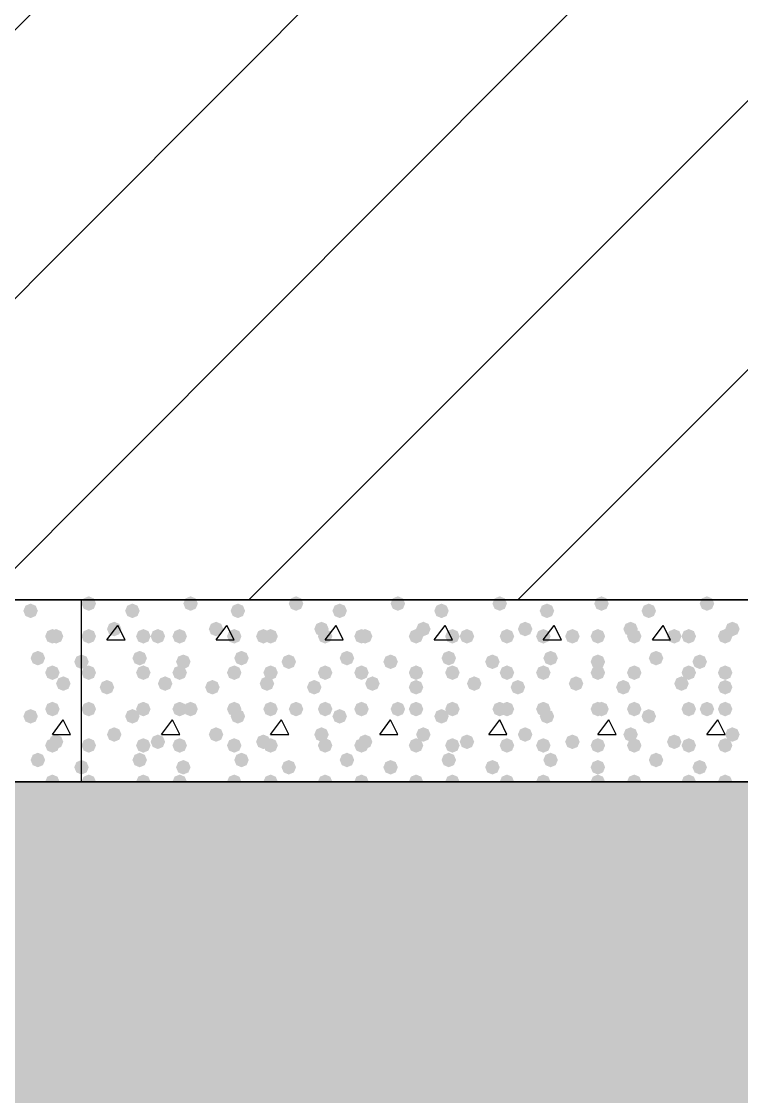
# Model space of a CAD drawing. Header units: millimetres. Extents: x 0 to 420, y 0 to 297.
# Drawn here: x 280.01 to 288.4, y 138.96 to 151.47 of the extents above; entities that cross this region are included whole.
import ezdxf

# ---------------------------------------------------------------- set-up
doc = ezdxf.new("R2010")
doc.units = ezdxf.units.MM
doc.layers.get('0').update_dxf_attribs({"linetype": 'CONTINUOUS'})

msp = doc.modelspace()

# ---------------------------------------------------------------- hatches: boundary and pattern name
at = {"true_color": 0x000008}
for points in [[(280.881667, 144.695333), (280.856796, 144.635537), (280.797, 144.610667), (280.737204, 144.635537), (280.712333, 144.695333), (280.737204, 144.755129), (280.797, 144.78), (280.856796, 144.755129)], [(282.067, 144.695333), (282.042129, 144.635537), (281.982333, 144.610667), (281.922538, 144.635537), (281.897667, 144.695333), (281.922537, 144.755129), (281.982333, 144.78), (282.042129, 144.755129)], [(283.294667, 144.695333), (283.269796, 144.635537), (283.21, 144.610667), (283.150204, 144.635537), (283.125333, 144.695333), (283.150204, 144.755129), (283.21, 144.78), (283.269796, 144.755129)], [(284.48, 144.695333), (284.455129, 144.635537), (284.395333, 144.610667), (284.335537, 144.635537), (284.310667, 144.695333), (284.335537, 144.755129), (284.395333, 144.78), (284.455129, 144.755129)], [(285.665333, 144.695333), (285.640463, 144.635537), (285.580667, 144.610667), (285.520871, 144.635537), (285.496, 144.695333), (285.520871, 144.755129), (285.580667, 144.78), (285.640462, 144.755129)], [(286.850667, 144.695333), (286.825796, 144.635537), (286.766, 144.610667), (286.706204, 144.635537), (286.681333, 144.695333), (286.706204, 144.755129), (286.766, 144.78), (286.825796, 144.755129)], [(288.078333, 144.695333), (288.053463, 144.635537), (287.993667, 144.610667), (287.933871, 144.635537), (287.909, 144.695333), (287.933871, 144.755129), (287.993667, 144.78), (288.053462, 144.755129)], [(281.389667, 144.610667), (281.364796, 144.550871), (281.305, 144.526), (281.245204, 144.550871), (281.220333, 144.610667), (281.245204, 144.670462), (281.305, 144.695333), (281.364796, 144.670463)], [(282.617333, 144.610667), (282.592463, 144.550871), (282.532667, 144.526), (282.472871, 144.550871), (282.448, 144.610667), (282.472871, 144.670462), (282.532667, 144.695333), (282.592462, 144.670463)], [(283.802667, 144.610667), (283.777796, 144.550871), (283.718, 144.526), (283.658204, 144.550871), (283.633333, 144.610667), (283.658204, 144.670462), (283.718, 144.695333), (283.777796, 144.670463)], [(284.988, 144.610667), (284.963129, 144.550871), (284.903333, 144.526), (284.843538, 144.550871), (284.818667, 144.610667), (284.843537, 144.670462), (284.903333, 144.695333), (284.963129, 144.670463)], [(286.215667, 144.610667), (286.190796, 144.550871), (286.131, 144.526), (286.071204, 144.550871), (286.046333, 144.610667), (286.071204, 144.670462), (286.131, 144.695333), (286.190796, 144.670463)], [(287.401, 144.610667), (287.376129, 144.550871), (287.316333, 144.526), (287.256537, 144.550871), (287.231667, 144.610667), (287.256537, 144.670462), (287.316333, 144.695333), (287.376129, 144.670463)], [(280.881667, 144.314333), (280.856796, 144.254537), (280.797, 144.229667), (280.737204, 144.254537), (280.712333, 144.314333), (280.737204, 144.374129), (280.797, 144.399), (280.856796, 144.374129)], [(281.178, 144.399), (281.153129, 144.339204), (281.093333, 144.314333), (281.033537, 144.339204), (281.008667, 144.399), (281.033537, 144.458796), (281.093333, 144.483667), (281.153129, 144.458796)], [(281.516667, 144.314333), (281.491796, 144.254537), (281.432, 144.229667), (281.372204, 144.254537), (281.347333, 144.314333), (281.372204, 144.374129), (281.432, 144.399), (281.491796, 144.374129)], [(281.686, 144.314333), (281.661129, 144.254537), (281.601333, 144.229667), (281.541538, 144.254537), (281.516667, 144.314333), (281.541537, 144.374129), (281.601333, 144.399), (281.661129, 144.374129)], [(281.94, 144.314333), (281.915129, 144.254537), (281.855333, 144.229667), (281.795538, 144.254537), (281.770667, 144.314333), (281.795537, 144.374129), (281.855333, 144.399), (281.915129, 144.374129)], [(282.363333, 144.399), (282.338462, 144.339204), (282.278667, 144.314333), (282.218871, 144.339204), (282.194, 144.399), (282.218871, 144.458796), (282.278667, 144.483667), (282.338462, 144.458796)], [(282.575, 144.314333), (282.550129, 144.254537), (282.490333, 144.229667), (282.430538, 144.254537), (282.405667, 144.314333), (282.430537, 144.374129), (282.490333, 144.399), (282.550129, 144.374129)], [(282.913667, 144.314333), (282.888796, 144.254537), (282.829, 144.229667), (282.769204, 144.254537), (282.744333, 144.314333), (282.769204, 144.374129), (282.829, 144.399), (282.888796, 144.374129)], [(282.998333, 144.314333), (282.973462, 144.254537), (282.913667, 144.229667), (282.853871, 144.254537), (282.829, 144.314333), (282.853871, 144.374129), (282.913667, 144.399), (282.973462, 144.374129)], [(283.591, 144.399), (283.566129, 144.339204), (283.506333, 144.314333), (283.446537, 144.339204), (283.421667, 144.399), (283.446537, 144.458796), (283.506333, 144.483667), (283.566129, 144.458796)], [(283.633333, 144.314333), (283.608462, 144.254537), (283.548667, 144.229667), (283.488871, 144.254537), (283.464, 144.314333), (283.488871, 144.374129), (283.548667, 144.399), (283.608462, 144.374129)], [(284.056667, 144.314333), (284.031796, 144.254537), (283.972, 144.229667), (283.912204, 144.254537), (283.887333, 144.314333), (283.912204, 144.374129), (283.972, 144.399), (284.031796, 144.374129)], [(284.099, 144.314333), (284.074129, 144.254537), (284.014333, 144.229667), (283.954538, 144.254537), (283.929667, 144.314333), (283.954537, 144.374129), (284.014333, 144.399), (284.074129, 144.374129)], [(284.691667, 144.314333), (284.666796, 144.254537), (284.607, 144.229667), (284.547204, 144.254537), (284.522333, 144.314333), (284.547204, 144.374129), (284.607, 144.399), (284.666796, 144.374129)], [(284.776333, 144.399), (284.751463, 144.339204), (284.691667, 144.314333), (284.631871, 144.339204), (284.607, 144.399), (284.631871, 144.458796), (284.691667, 144.483667), (284.751462, 144.458796)], [(285.115, 144.314333), (285.090129, 144.254537), (285.030333, 144.229667), (284.970537, 144.254537), (284.945667, 144.314333), (284.970537, 144.374129), (285.030333, 144.399), (285.090129, 144.374129)], [(285.284333, 144.314333), (285.259462, 144.254537), (285.199667, 144.229667), (285.139871, 144.254537), (285.115, 144.314333), (285.139871, 144.374129), (285.199667, 144.399), (285.259462, 144.374129)], [(285.75, 144.314333), (285.725129, 144.254537), (285.665333, 144.229667), (285.605537, 144.254537), (285.580667, 144.314333), (285.605537, 144.374129), (285.665333, 144.399), (285.725129, 144.374129)], [(285.961667, 144.399), (285.936796, 144.339204), (285.877, 144.314333), (285.817204, 144.339204), (285.792333, 144.399), (285.817204, 144.458796), (285.877, 144.483667), (285.936796, 144.458796)], [(286.173333, 144.314333), (286.148462, 144.254537), (286.088667, 144.229667), (286.028871, 144.254537), (286.004, 144.314333), (286.028871, 144.374129), (286.088667, 144.399), (286.148462, 144.374129)], [(286.512, 144.314333), (286.487129, 144.254537), (286.427333, 144.229667), (286.367538, 144.254537), (286.342667, 144.314333), (286.367537, 144.374129), (286.427333, 144.399), (286.487129, 144.374129)], [(286.808333, 144.314333), (286.783462, 144.254537), (286.723667, 144.229667), (286.663871, 144.254537), (286.639, 144.314333), (286.663871, 144.374129), (286.723667, 144.399), (286.783462, 144.374129)], [(287.189333, 144.399), (287.164462, 144.339204), (287.104667, 144.314333), (287.044871, 144.339204), (287.02, 144.399), (287.044871, 144.458796), (287.104667, 144.483667), (287.164462, 144.458796)], [(287.231667, 144.314333), (287.206796, 144.254537), (287.147, 144.229667), (287.087204, 144.254537), (287.062333, 144.314333), (287.087204, 144.374129), (287.147, 144.399), (287.206796, 144.374129)], [(287.697333, 144.314333), (287.672462, 144.254537), (287.612667, 144.229667), (287.552871, 144.254537), (287.528, 144.314333), (287.552871, 144.374129), (287.612667, 144.399), (287.672462, 144.374129)], [(287.866667, 144.314333), (287.841796, 144.254537), (287.782, 144.229667), (287.722204, 144.254537), (287.697333, 144.314333), (287.722204, 144.374129), (287.782, 144.399), (287.841796, 144.374129)], [(288.29, 144.314333), (288.265129, 144.254537), (288.205333, 144.229667), (288.145538, 144.254537), (288.120667, 144.314333), (288.145537, 144.374129), (288.205333, 144.399), (288.265129, 144.374129)], [(288.374667, 144.399), (288.349796, 144.339204), (288.29, 144.314333), (288.230204, 144.339204), (288.205333, 144.399), (288.230204, 144.458796), (288.29, 144.483667), (288.349796, 144.458796)], [(281.474333, 144.060333), (281.449462, 144.000537), (281.389667, 143.975667), (281.329871, 144.000537), (281.305, 144.060333), (281.329871, 144.120129), (281.389667, 144.145), (281.449462, 144.120129)], [(282.659667, 144.060333), (282.634796, 144.000537), (282.575, 143.975667), (282.515204, 144.000537), (282.490333, 144.060333), (282.515204, 144.120129), (282.575, 144.145), (282.634796, 144.120129)], [(283.887333, 144.060333), (283.862462, 144.000537), (283.802667, 143.975667), (283.742871, 144.000537), (283.718, 144.060333), (283.742871, 144.120129), (283.802667, 144.145), (283.862462, 144.120129)], [(285.072667, 144.060333), (285.047796, 144.000537), (284.988, 143.975667), (284.928204, 144.000537), (284.903333, 144.060333), (284.928204, 144.120129), (284.988, 144.145), (285.047796, 144.120129)], [(286.258, 144.060333), (286.233129, 144.000537), (286.173333, 143.975667), (286.113538, 144.000537), (286.088667, 144.060333), (286.113537, 144.120129), (286.173333, 144.145), (286.233129, 144.120129)], [(287.485667, 144.060333), (287.460796, 144.000537), (287.401, 143.975667), (287.341204, 144.000537), (287.316333, 144.060333), (287.341204, 144.120129), (287.401, 144.145), (287.460796, 144.120129)], [(281.982333, 144.018), (281.957463, 143.958204), (281.897667, 143.933333), (281.837871, 143.958204), (281.813, 144.018), (281.837871, 144.077796), (281.897667, 144.102667), (281.957462, 144.077796)], [(283.21, 144.018), (283.185129, 143.958204), (283.125333, 143.933333), (283.065538, 143.958204), (283.040667, 144.018), (283.065537, 144.077796), (283.125333, 144.102667), (283.185129, 144.077796)], [(284.395333, 144.018), (284.370463, 143.958204), (284.310667, 143.933333), (284.250871, 143.958204), (284.226, 144.018), (284.250871, 144.077796), (284.310667, 144.102667), (284.370462, 144.077796)], [(285.580667, 144.018), (285.555796, 143.958204), (285.496, 143.933333), (285.436204, 143.958204), (285.411333, 144.018), (285.436204, 144.077796), (285.496, 144.102667), (285.555796, 144.077796)], [(286.808333, 144.018), (286.783462, 143.958204), (286.723667, 143.933333), (286.663871, 143.958204), (286.639, 144.018), (286.663871, 144.077796), (286.723667, 144.102667), (286.783462, 144.077796)], [(287.993667, 144.018), (287.968796, 143.958204), (287.909, 143.933333), (287.849204, 143.958204), (287.824333, 144.018), (287.849204, 144.077796), (287.909, 144.102667), (287.968796, 144.077796)], [(280.881667, 143.891), (280.856796, 143.831204), (280.797, 143.806333), (280.737204, 143.831204), (280.712333, 143.891), (280.737204, 143.950796), (280.797, 143.975667), (280.856796, 143.950796)], [(281.516667, 143.891), (281.491796, 143.831204), (281.432, 143.806333), (281.372204, 143.831204), (281.347333, 143.891), (281.372204, 143.950796), (281.432, 143.975667), (281.491796, 143.950796)], [(281.94, 143.891), (281.915129, 143.831204), (281.855333, 143.806333), (281.795538, 143.831204), (281.770667, 143.891), (281.795537, 143.950796), (281.855333, 143.975667), (281.915129, 143.950796)], [(282.575, 143.891), (282.550129, 143.831204), (282.490333, 143.806333), (282.430538, 143.831204), (282.405667, 143.891), (282.430537, 143.950796), (282.490333, 143.975667), (282.550129, 143.950796)], [(282.998333, 143.891), (282.973462, 143.831204), (282.913667, 143.806333), (282.853871, 143.831204), (282.829, 143.891), (282.853871, 143.950796), (282.913667, 143.975667), (282.973462, 143.950796)], [(283.633333, 143.891), (283.608462, 143.831204), (283.548667, 143.806333), (283.488871, 143.831204), (283.464, 143.891), (283.488871, 143.950796), (283.548667, 143.975667), (283.608462, 143.950796)], [(284.056667, 143.891), (284.031796, 143.831204), (283.972, 143.806333), (283.912204, 143.831204), (283.887333, 143.891), (283.912204, 143.950796), (283.972, 143.975667), (284.031796, 143.950796)], [(284.691667, 143.891), (284.666796, 143.831204), (284.607, 143.806333), (284.547204, 143.831204), (284.522333, 143.891), (284.547204, 143.950796), (284.607, 143.975667), (284.666796, 143.950796)], [(285.115, 143.891), (285.090129, 143.831204), (285.030333, 143.806333), (284.970537, 143.831204), (284.945667, 143.891), (284.970537, 143.950796), (285.030333, 143.975667), (285.090129, 143.950796)], [(285.75, 143.891), (285.725129, 143.831204), (285.665333, 143.806333), (285.605537, 143.831204), (285.580667, 143.891), (285.605537, 143.950796), (285.665333, 143.975667), (285.725129, 143.950796)], [(286.173333, 143.891), (286.148462, 143.831204), (286.088667, 143.806333), (286.028871, 143.831204), (286.004, 143.891), (286.028871, 143.950796), (286.088667, 143.975667), (286.148462, 143.950796)], [(286.808333, 143.891), (286.783462, 143.831204), (286.723667, 143.806333), (286.663871, 143.831204), (286.639, 143.891), (286.663871, 143.950796), (286.723667, 143.975667), (286.783462, 143.950796)], [(287.231667, 143.891), (287.206796, 143.831204), (287.147, 143.806333), (287.087204, 143.831204), (287.062333, 143.891), (287.087204, 143.950796), (287.147, 143.975667), (287.206796, 143.950796)], [(287.866667, 143.891), (287.841796, 143.831204), (287.782, 143.806333), (287.722204, 143.831204), (287.697333, 143.891), (287.722204, 143.950796), (287.782, 143.975667), (287.841796, 143.950796)], [(288.29, 143.891), (288.265129, 143.831204), (288.205333, 143.806333), (288.145538, 143.831204), (288.120667, 143.891), (288.145537, 143.950796), (288.205333, 143.975667), (288.265129, 143.950796)], [(281.093333, 143.721667), (281.068463, 143.661871), (281.008667, 143.637), (280.948871, 143.661871), (280.924, 143.721667), (280.948871, 143.781462), (281.008667, 143.806333), (281.068462, 143.781463)], [(281.770667, 143.764), (281.745796, 143.704204), (281.686, 143.679333), (281.626204, 143.704204), (281.601333, 143.764), (281.626204, 143.823796), (281.686, 143.848667), (281.745796, 143.823796)], [(282.321, 143.721667), (282.296129, 143.661871), (282.236333, 143.637), (282.176537, 143.661871), (282.151667, 143.721667), (282.176537, 143.781462), (282.236333, 143.806333), (282.296129, 143.781463)], [(282.956, 143.764), (282.931129, 143.704204), (282.871333, 143.679333), (282.811537, 143.704204), (282.786667, 143.764), (282.811537, 143.823796), (282.871333, 143.848667), (282.931129, 143.823796)], [(283.506333, 143.721667), (283.481462, 143.661871), (283.421667, 143.637), (283.361871, 143.661871), (283.337, 143.721667), (283.361871, 143.781462), (283.421667, 143.806333), (283.481462, 143.781463)], [(284.183667, 143.764), (284.158796, 143.704204), (284.099, 143.679333), (284.039204, 143.704204), (284.014333, 143.764), (284.039204, 143.823796), (284.099, 143.848667), (284.158796, 143.823796)], [(284.691667, 143.721667), (284.666796, 143.661871), (284.607, 143.637), (284.547204, 143.661871), (284.522333, 143.721667), (284.547204, 143.781462), (284.607, 143.806333), (284.666796, 143.781463)], [(285.369, 143.764), (285.344129, 143.704204), (285.284333, 143.679333), (285.224538, 143.704204), (285.199667, 143.764), (285.224537, 143.823796), (285.284333, 143.848667), (285.344129, 143.823796)], [(285.877, 143.721667), (285.852129, 143.661871), (285.792333, 143.637), (285.732538, 143.661871), (285.707667, 143.721667), (285.732537, 143.781462), (285.792333, 143.806333), (285.852129, 143.781463)], [(286.554333, 143.764), (286.529462, 143.704204), (286.469667, 143.679333), (286.409871, 143.704204), (286.385, 143.764), (286.409871, 143.823796), (286.469667, 143.848667), (286.529462, 143.823796)], [(287.104667, 143.721667), (287.079796, 143.661871), (287.02, 143.637), (286.960204, 143.661871), (286.935333, 143.721667), (286.960204, 143.781462), (287.02, 143.806333), (287.079796, 143.781463)], [(287.782, 143.764), (287.757129, 143.704204), (287.697333, 143.679333), (287.637538, 143.704204), (287.612667, 143.764), (287.637537, 143.823796), (287.697333, 143.848667), (287.757129, 143.823796)], [(288.29, 143.721667), (288.265129, 143.661871), (288.205333, 143.637), (288.145538, 143.661871), (288.120667, 143.721667), (288.145537, 143.781462), (288.205333, 143.806333), (288.265129, 143.781463)], [(280.881667, 143.467667), (280.856796, 143.407871), (280.797, 143.383), (280.737204, 143.407871), (280.712333, 143.467667), (280.737204, 143.527462), (280.797, 143.552333), (280.856796, 143.527463)], [(280.881667, 143.467667), (280.856796, 143.407871), (280.797, 143.383), (280.737204, 143.407871), (280.712333, 143.467667), (280.737204, 143.527462), (280.797, 143.552333), (280.856796, 143.527463)], [(281.516667, 143.467667), (281.491796, 143.407871), (281.432, 143.383), (281.372204, 143.407871), (281.347333, 143.467667), (281.372204, 143.527462), (281.432, 143.552333), (281.491796, 143.527463)], [(281.94, 143.467667), (281.915129, 143.407871), (281.855333, 143.383), (281.795538, 143.407871), (281.770667, 143.467667), (281.795537, 143.527462), (281.855333, 143.552333), (281.915129, 143.527463)], [(282.067, 143.467667), (282.042129, 143.407871), (281.982333, 143.383), (281.922538, 143.407871), (281.897667, 143.467667), (281.922537, 143.527462), (281.982333, 143.552333), (282.042129, 143.527463)], [(282.575, 143.467667), (282.550129, 143.407871), (282.490333, 143.383), (282.430538, 143.407871), (282.405667, 143.467667), (282.430537, 143.527462), (282.490333, 143.552333), (282.550129, 143.527463)], [(282.998333, 143.467667), (282.973462, 143.407871), (282.913667, 143.383), (282.853871, 143.407871), (282.829, 143.467667), (282.853871, 143.527462), (282.913667, 143.552333), (282.973462, 143.527463)], [(283.294667, 143.467667), (283.269796, 143.407871), (283.21, 143.383), (283.150204, 143.407871), (283.125333, 143.467667), (283.150204, 143.527462), (283.21, 143.552333), (283.269796, 143.527463)], [(283.633333, 143.467667), (283.608462, 143.407871), (283.548667, 143.383), (283.488871, 143.407871), (283.464, 143.467667), (283.488871, 143.527462), (283.548667, 143.552333), (283.608462, 143.527463)], [(284.056667, 143.467667), (284.031796, 143.407871), (283.972, 143.383), (283.912204, 143.407871), (283.887333, 143.467667), (283.912204, 143.527462), (283.972, 143.552333), (284.031796, 143.527463)], [(284.48, 143.467667), (284.455129, 143.407871), (284.395333, 143.383), (284.335537, 143.407871), (284.310667, 143.467667), (284.335537, 143.527462), (284.395333, 143.552333), (284.455129, 143.527463)], [(284.691667, 143.467667), (284.666796, 143.407871), (284.607, 143.383), (284.547204, 143.407871), (284.522333, 143.467667), (284.547204, 143.527462), (284.607, 143.552333), (284.666796, 143.527463)], [(285.115, 143.467667), (285.090129, 143.407871), (285.030333, 143.383), (284.970537, 143.407871), (284.945667, 143.467667), (284.970537, 143.527462), (285.030333, 143.552333), (285.090129, 143.527463)], [(285.665333, 143.467667), (285.640463, 143.407871), (285.580667, 143.383), (285.520871, 143.407871), (285.496, 143.467667), (285.520871, 143.527462), (285.580667, 143.552333), (285.640462, 143.527463)], [(285.75, 143.467667), (285.725129, 143.407871), (285.665333, 143.383), (285.605537, 143.407871), (285.580667, 143.467667), (285.605537, 143.527462), (285.665333, 143.552333), (285.725129, 143.527463)], [(286.173333, 143.467667), (286.148462, 143.407871), (286.088667, 143.383), (286.028871, 143.407871), (286.004, 143.467667), (286.028871, 143.527462), (286.088667, 143.552333), (286.148462, 143.527463)], [(286.808333, 143.467667), (286.783462, 143.407871), (286.723667, 143.383), (286.663871, 143.407871), (286.639, 143.467667), (286.663871, 143.527462), (286.723667, 143.552333), (286.783462, 143.527463)], [(286.850667, 143.467667), (286.825796, 143.407871), (286.766, 143.383), (286.706204, 143.407871), (286.681333, 143.467667), (286.706204, 143.527462), (286.766, 143.552333), (286.825796, 143.527463)], [(287.231667, 143.467667), (287.206796, 143.407871), (287.147, 143.383), (287.087204, 143.407871), (287.062333, 143.467667), (287.087204, 143.527462), (287.147, 143.552333), (287.206796, 143.527463)], [(287.866667, 143.467667), (287.841796, 143.407871), (287.782, 143.383), (287.722204, 143.407871), (287.697333, 143.467667), (287.722204, 143.527462), (287.782, 143.552333), (287.841796, 143.527463)], [(288.078333, 143.467667), (288.053463, 143.407871), (287.993667, 143.383), (287.933871, 143.407871), (287.909, 143.467667), (287.933871, 143.527462), (287.993667, 143.552333), (288.053462, 143.527463)], [(288.29, 143.467667), (288.265129, 143.407871), (288.205333, 143.383), (288.145538, 143.407871), (288.120667, 143.467667), (288.145537, 143.527462), (288.205333, 143.552333), (288.265129, 143.527463)], [(281.389667, 143.383), (281.364796, 143.323204), (281.305, 143.298333), (281.245204, 143.323204), (281.220333, 143.383), (281.245204, 143.442796), (281.305, 143.467667), (281.364796, 143.442796)], [(282.617333, 143.383), (282.592463, 143.323204), (282.532667, 143.298333), (282.472871, 143.323204), (282.448, 143.383), (282.472871, 143.442796), (282.532667, 143.467667), (282.592462, 143.442796)], [(283.802667, 143.383), (283.777796, 143.323204), (283.718, 143.298333), (283.658204, 143.323204), (283.633333, 143.383), (283.658204, 143.442796), (283.718, 143.467667), (283.777796, 143.442796)], [(284.988, 143.383), (284.963129, 143.323204), (284.903333, 143.298333), (284.843538, 143.323204), (284.818667, 143.383), (284.843537, 143.442796), (284.903333, 143.467667), (284.963129, 143.442796)], [(286.215667, 143.383), (286.190796, 143.323204), (286.131, 143.298333), (286.071204, 143.323204), (286.046333, 143.383), (286.071204, 143.442796), (286.131, 143.467667), (286.190796, 143.442796)], [(287.401, 143.383), (287.376129, 143.323204), (287.316333, 143.298333), (287.256537, 143.323204), (287.231667, 143.383), (287.256537, 143.442796), (287.316333, 143.467667), (287.376129, 143.442796)], [(281.178, 143.171333), (281.153129, 143.111537), (281.093333, 143.086667), (281.033537, 143.111537), (281.008667, 143.171333), (281.033537, 143.231129), (281.093333, 143.256), (281.153129, 143.231129)], [(282.363333, 143.171333), (282.338462, 143.111537), (282.278667, 143.086667), (282.218871, 143.111537), (282.194, 143.171333), (282.218871, 143.231129), (282.278667, 143.256), (282.338462, 143.231129)], [(283.591, 143.171333), (283.566129, 143.111537), (283.506333, 143.086667), (283.446537, 143.111537), (283.421667, 143.171333), (283.446537, 143.231129), (283.506333, 143.256), (283.566129, 143.231129)], [(284.776333, 143.171333), (284.751463, 143.111537), (284.691667, 143.086667), (284.631871, 143.111537), (284.607, 143.171333), (284.631871, 143.231129), (284.691667, 143.256), (284.751462, 143.231129)], [(285.961667, 143.171333), (285.936796, 143.111537), (285.877, 143.086667), (285.817204, 143.111537), (285.792333, 143.171333), (285.817204, 143.231129), (285.877, 143.256), (285.936796, 143.231129)], [(287.189333, 143.171333), (287.164462, 143.111537), (287.104667, 143.086667), (287.044871, 143.111537), (287.02, 143.171333), (287.044871, 143.231129), (287.104667, 143.256), (287.164462, 143.231129)], [(288.374667, 143.171333), (288.349796, 143.111537), (288.29, 143.086667), (288.230204, 143.111537), (288.205333, 143.171333), (288.230204, 143.231129), (288.29, 143.256), (288.349796, 143.231129)], [(280.881667, 143.044333), (280.856796, 142.984537), (280.797, 142.959667), (280.737204, 142.984537), (280.712333, 143.044333), (280.737204, 143.104129), (280.797, 143.129), (280.856796, 143.104129)], [(281.516667, 143.044333), (281.491796, 142.984537), (281.432, 142.959667), (281.372204, 142.984537), (281.347333, 143.044333), (281.372204, 143.104129), (281.432, 143.129), (281.491796, 143.104129)], [(281.686, 143.086667), (281.661129, 143.026871), (281.601333, 143.002), (281.541538, 143.026871), (281.516667, 143.086667), (281.541537, 143.146462), (281.601333, 143.171333), (281.661129, 143.146463)], [(281.94, 143.044333), (281.915129, 142.984537), (281.855333, 142.959667), (281.795538, 142.984537), (281.770667, 143.044333), (281.795537, 143.104129), (281.855333, 143.129), (281.915129, 143.104129)], [(282.575, 143.044333), (282.550129, 142.984537), (282.490333, 142.959667), (282.430538, 142.984537), (282.405667, 143.044333), (282.430537, 143.104129), (282.490333, 143.129), (282.550129, 143.104129)], [(282.913667, 143.086667), (282.888796, 143.026871), (282.829, 143.002), (282.769204, 143.026871), (282.744333, 143.086667), (282.769204, 143.146462), (282.829, 143.171333), (282.888796, 143.146463)], [(282.998333, 143.044333), (282.973462, 142.984537), (282.913667, 142.959667), (282.853871, 142.984537), (282.829, 143.044333), (282.853871, 143.104129), (282.913667, 143.129), (282.973462, 143.104129)], [(283.633333, 143.044333), (283.608462, 142.984537), (283.548667, 142.959667), (283.488871, 142.984537), (283.464, 143.044333), (283.488871, 143.104129), (283.548667, 143.129), (283.608462, 143.104129)], [(284.056667, 143.044333), (284.031796, 142.984537), (283.972, 142.959667), (283.912204, 142.984537), (283.887333, 143.044333), (283.912204, 143.104129), (283.972, 143.129), (284.031796, 143.104129)], [(284.099, 143.086667), (284.074129, 143.026871), (284.014333, 143.002), (283.954538, 143.026871), (283.929667, 143.086667), (283.954537, 143.146462), (284.014333, 143.171333), (284.074129, 143.146463)], [(284.691667, 143.044333), (284.666796, 142.984537), (284.607, 142.959667), (284.547204, 142.984537), (284.522333, 143.044333), (284.547204, 143.104129), (284.607, 143.129), (284.666796, 143.104129)], [(285.115, 143.044333), (285.090129, 142.984537), (285.030333, 142.959667), (284.970537, 142.984537), (284.945667, 143.044333), (284.970537, 143.104129), (285.030333, 143.129), (285.090129, 143.104129)], [(285.284333, 143.086667), (285.259462, 143.026871), (285.199667, 143.002), (285.139871, 143.026871), (285.115, 143.086667), (285.139871, 143.146462), (285.199667, 143.171333), (285.259462, 143.146463)], [(285.75, 143.044333), (285.725129, 142.984537), (285.665333, 142.959667), (285.605537, 142.984537), (285.580667, 143.044333), (285.605537, 143.104129), (285.665333, 143.129), (285.725129, 143.104129)], [(286.173333, 143.044333), (286.148462, 142.984537), (286.088667, 142.959667), (286.028871, 142.984537), (286.004, 143.044333), (286.028871, 143.104129), (286.088667, 143.129), (286.148462, 143.104129)], [(286.512, 143.086667), (286.487129, 143.026871), (286.427333, 143.002), (286.367538, 143.026871), (286.342667, 143.086667), (286.367537, 143.146462), (286.427333, 143.171333), (286.487129, 143.146463)], [(286.808333, 143.044333), (286.783462, 142.984537), (286.723667, 142.959667), (286.663871, 142.984537), (286.639, 143.044333), (286.663871, 143.104129), (286.723667, 143.129), (286.783462, 143.104129)], [(287.231667, 143.044333), (287.206796, 142.984537), (287.147, 142.959667), (287.087204, 142.984537), (287.062333, 143.044333), (287.087204, 143.104129), (287.147, 143.129), (287.206796, 143.104129)], [(287.697333, 143.086667), (287.672462, 143.026871), (287.612667, 143.002), (287.552871, 143.026871), (287.528, 143.086667), (287.552871, 143.146462), (287.612667, 143.171333), (287.672462, 143.146463)], [(287.866667, 143.044333), (287.841796, 142.984537), (287.782, 142.959667), (287.722204, 142.984537), (287.697333, 143.044333), (287.722204, 143.104129), (287.782, 143.129), (287.841796, 143.104129)], [(288.29, 143.044333), (288.265129, 142.984537), (288.205333, 142.959667), (288.145538, 142.984537), (288.120667, 143.044333), (288.145537, 143.104129), (288.205333, 143.129), (288.265129, 143.104129)], [(281.474333, 142.875), (281.449462, 142.815204), (281.389667, 142.790333), (281.329871, 142.815204), (281.305, 142.875), (281.329871, 142.934796), (281.389667, 142.959667), (281.449462, 142.934796)], [(281.982333, 142.790333), (281.957463, 142.730537), (281.897667, 142.705667), (281.837871, 142.730537), (281.813, 142.790333), (281.837871, 142.850129), (281.897667, 142.875), (281.957462, 142.850129)], [(282.659667, 142.875), (282.634796, 142.815204), (282.575, 142.790333), (282.515204, 142.815204), (282.490333, 142.875), (282.515204, 142.934796), (282.575, 142.959667), (282.634796, 142.934796)], [(283.21, 142.790333), (283.185129, 142.730537), (283.125333, 142.705667), (283.065538, 142.730537), (283.040667, 142.790333), (283.065537, 142.850129), (283.125333, 142.875), (283.185129, 142.850129)], [(283.887333, 142.875), (283.862462, 142.815204), (283.802667, 142.790333), (283.742871, 142.815204), (283.718, 142.875), (283.742871, 142.934796), (283.802667, 142.959667), (283.862462, 142.934796)], [(284.395333, 142.790333), (284.370463, 142.730537), (284.310667, 142.705667), (284.250871, 142.730537), (284.226, 142.790333), (284.250871, 142.850129), (284.310667, 142.875), (284.370462, 142.850129)], [(285.072667, 142.875), (285.047796, 142.815204), (284.988, 142.790333), (284.928204, 142.815204), (284.903333, 142.875), (284.928204, 142.934796), (284.988, 142.959667), (285.047796, 142.934796)], [(285.580667, 142.790333), (285.555796, 142.730537), (285.496, 142.705667), (285.436204, 142.730537), (285.411333, 142.790333), (285.436204, 142.850129), (285.496, 142.875), (285.555796, 142.850129)], [(286.258, 142.875), (286.233129, 142.815204), (286.173333, 142.790333), (286.113538, 142.815204), (286.088667, 142.875), (286.113537, 142.934796), (286.173333, 142.959667), (286.233129, 142.934796)], [(286.808333, 142.790333), (286.783462, 142.730537), (286.723667, 142.705667), (286.663871, 142.730537), (286.639, 142.790333), (286.663871, 142.850129), (286.723667, 142.875), (286.783462, 142.850129)], [(287.485667, 142.875), (287.460796, 142.815204), (287.401, 142.790333), (287.341204, 142.815204), (287.316333, 142.875), (287.341204, 142.934796), (287.401, 142.959667), (287.460796, 142.934796)], [(287.993667, 142.790333), (287.968796, 142.730537), (287.909, 142.705667), (287.849204, 142.730537), (287.824333, 142.790333), (287.849204, 142.850129), (287.909, 142.875), (287.968796, 142.850129)], [(280.881667, 142.621), (280.856796, 142.561204), (280.797, 142.536333), (280.737204, 142.561204), (280.712333, 142.621), (280.737204, 142.680796), (280.797, 142.705667), (280.856796, 142.680796)], [(281.516667, 142.621), (281.491796, 142.561204), (281.432, 142.536333), (281.372204, 142.561204), (281.347333, 142.621), (281.372204, 142.680796), (281.432, 142.705667), (281.491796, 142.680796)], [(281.94, 142.621), (281.915129, 142.561204), (281.855333, 142.536333), (281.795538, 142.561204), (281.770667, 142.621), (281.795537, 142.680796), (281.855333, 142.705667), (281.915129, 142.680796)], [(282.575, 142.621), (282.550129, 142.561204), (282.490333, 142.536333), (282.430538, 142.561204), (282.405667, 142.621), (282.430537, 142.680796), (282.490333, 142.705667), (282.550129, 142.680796)], [(282.998333, 142.621), (282.973462, 142.561204), (282.913667, 142.536333), (282.853871, 142.561204), (282.829, 142.621), (282.853871, 142.680796), (282.913667, 142.705667), (282.973462, 142.680796)], [(283.633333, 142.621), (283.608462, 142.561204), (283.548667, 142.536333), (283.488871, 142.561204), (283.464, 142.621), (283.488871, 142.680796), (283.548667, 142.705667), (283.608462, 142.680796)], [(284.056667, 142.621), (284.031796, 142.561204), (283.972, 142.536333), (283.912204, 142.561204), (283.887333, 142.621), (283.912204, 142.680796), (283.972, 142.705667), (284.031796, 142.680796)], [(284.691667, 142.621), (284.666796, 142.561204), (284.607, 142.536333), (284.547204, 142.561204), (284.522333, 142.621), (284.547204, 142.680796), (284.607, 142.705667), (284.666796, 142.680796)], [(285.115, 142.621), (285.090129, 142.561204), (285.030333, 142.536333), (284.970537, 142.561204), (284.945667, 142.621), (284.970537, 142.680796), (285.030333, 142.705667), (285.090129, 142.680796)], [(285.75, 142.621), (285.725129, 142.561204), (285.665333, 142.536333), (285.605537, 142.561204), (285.580667, 142.621), (285.605537, 142.680796), (285.665333, 142.705667), (285.725129, 142.680796)], [(286.173333, 142.621), (286.148462, 142.561204), (286.088667, 142.536333), (286.028871, 142.561204), (286.004, 142.621), (286.028871, 142.680796), (286.088667, 142.705667), (286.148462, 142.680796)], [(286.808333, 142.621), (286.783462, 142.561204), (286.723667, 142.536333), (286.663871, 142.561204), (286.639, 142.621), (286.663871, 142.680796), (286.723667, 142.705667), (286.783462, 142.680796)], [(287.231667, 142.621), (287.206796, 142.561204), (287.147, 142.536333), (287.087204, 142.561204), (287.062333, 142.621), (287.087204, 142.680796), (287.147, 142.705667), (287.206796, 142.680796)], [(287.866667, 142.621), (287.841796, 142.561204), (287.782, 142.536333), (287.722204, 142.561204), (287.697333, 142.621), (287.722204, 142.680796), (287.782, 142.705667), (287.841796, 142.680796)], [(288.29, 142.621), (288.265129, 142.561204), (288.205333, 142.536333), (288.145538, 142.561204), (288.120667, 142.621), (288.145537, 142.680796), (288.205333, 142.705667), (288.265129, 142.680796)]]:
    msp.add_hatch(color=0, dxfattribs=at).paths.add_polyline_path(points, flags=0)
at = {"true_color": 0x000007}
for points in [[(280.204333, 144.610667), (280.179463, 144.550871), (280.119667, 144.526), (280.059871, 144.550871), (280.035, 144.610667), (280.059871, 144.670462), (280.119667, 144.695333), (280.179462, 144.670463)], [(280.458333, 144.314333), (280.433463, 144.254537), (280.373667, 144.229667), (280.313871, 144.254537), (280.289, 144.314333), (280.313871, 144.374129), (280.373667, 144.399), (280.433462, 144.374129)], [(280.500667, 144.314333), (280.475796, 144.254537), (280.416, 144.229667), (280.356204, 144.254537), (280.331333, 144.314333), (280.356204, 144.374129), (280.416, 144.399), (280.475796, 144.374129)], [(280.289, 144.060333), (280.264129, 144.000537), (280.204333, 143.975667), (280.144538, 144.000537), (280.119667, 144.060333), (280.144537, 144.120129), (280.204333, 144.145), (280.264129, 144.120129)], [(280.797, 144.018), (280.772129, 143.958204), (280.712333, 143.933333), (280.652537, 143.958204), (280.627667, 144.018), (280.652537, 144.077796), (280.712333, 144.102667), (280.772129, 144.077796)], [(280.458333, 143.891), (280.433463, 143.831204), (280.373667, 143.806333), (280.313871, 143.831204), (280.289, 143.891), (280.313871, 143.950796), (280.373667, 143.975667), (280.433462, 143.950796)], [(280.585333, 143.764), (280.560462, 143.704204), (280.500667, 143.679333), (280.440871, 143.704204), (280.416, 143.764), (280.440871, 143.823796), (280.500667, 143.848667), (280.560462, 143.823796)], [(280.458333, 143.467667), (280.433463, 143.407871), (280.373667, 143.383), (280.313871, 143.407871), (280.289, 143.467667), (280.313871, 143.527462), (280.373667, 143.552333), (280.433462, 143.527463)], [(280.204333, 143.383), (280.179463, 143.323204), (280.119667, 143.298333), (280.059871, 143.323204), (280.035, 143.383), (280.059871, 143.442796), (280.119667, 143.467667), (280.179462, 143.442796)], [(280.458333, 143.044333), (280.433463, 142.984537), (280.373667, 142.959667), (280.313871, 142.984537), (280.289, 143.044333), (280.313871, 143.104129), (280.373667, 143.129), (280.433462, 143.104129)], [(280.500667, 143.086667), (280.475796, 143.026871), (280.416, 143.002), (280.356204, 143.026871), (280.331333, 143.086667), (280.356204, 143.146462), (280.416, 143.171333), (280.475796, 143.146463)], [(280.289, 142.875), (280.264129, 142.815204), (280.204333, 142.790333), (280.144538, 142.815204), (280.119667, 142.875), (280.144537, 142.934796), (280.204333, 142.959667), (280.264129, 142.934796)], [(280.797, 142.790333), (280.772129, 142.730537), (280.712333, 142.705667), (280.652537, 142.730537), (280.627667, 142.790333), (280.652537, 142.850129), (280.712333, 142.875), (280.772129, 142.850129)], [(280.458333, 142.621), (280.433463, 142.561204), (280.373667, 142.536333), (280.313871, 142.561204), (280.289, 142.621), (280.313871, 142.680796), (280.373667, 142.705667), (280.433462, 142.680796)]]:
    msp.add_hatch(color=0, dxfattribs=at).paths.add_polyline_path(points, flags=0)
at = {"true_color": 0x000008}
h = msp.add_hatch(color=0, dxfattribs=at)
h.paths.add_polyline_path([(378.544667, 142.621), (217.17, 142.621), (378.544667, 123.571)], flags=0)
h.paths.add_polyline_path([(217.17, 142.621), (378.544667, 123.571), (217.17, 123.571)], flags=0)

# ---------------------------------------------------------------- linework, layer by layer
at = {"color": 0, "true_color": 0x000007}
for points in [[(31.369, 142.621), (31.369, 165.946667), (379.603, 165.946667), (379.603, 142.621), (217.17, 142.621), (217.17, 121.454333), (193.844333, 121.454333), (193.844333, 142.621)], [(31.369, 142.621), (31.369, 165.946667), (379.603, 165.946667), (379.603, 142.621), (217.17, 142.621), (217.17, 121.454333), (193.844333, 121.454333), (193.844333, 142.621)], [(278.595667, 144.737667), (278.595667, 142.621), (280.712333, 142.621), (280.712333, 144.737667)]]:
    msp.add_lwpolyline(points, close=True, dxfattribs=at)
at = {"color": 0, "true_color": 0x0000fd}
msp.add_lwpolyline([(215.053333, 144.737667), (377.486333, 144.737667), (377.486333, 163.83), (33.528, 163.83), (33.528, 144.737667), (195.961, 144.737667), (195.961, 123.571), (215.053333, 123.571)], close=True, dxfattribs=at)
at = {"color": 0, "true_color": 0x000003}
for points in [[(273.304001, 144.737666), (292.396334, 163.829999)], [(276.436667, 144.737666), (295.486667, 163.829999)], [(279.569334, 144.737666), (298.619334, 163.829999)], [(282.659667, 144.737666), (301.752, 163.829999)], [(285.792334, 144.737666), (304.884667, 163.829999)]]:
    msp.add_lwpolyline(points, dxfattribs=at)
at = {"color": 0, "true_color": 0x000007}
for points in [[(299.804667, 144.737667), (280.712333, 144.737667)], [(280.373667, 143.171333), (280.500667, 143.340667)], [(280.585333, 143.171333), (280.500667, 143.340667)], [(280.373667, 143.171333), (280.585333, 143.171333)], [(280.712333, 142.621), (299.804667, 142.621)]]:
    msp.add_lwpolyline(points, dxfattribs=at)
at = {"color": 0, "true_color": 0x000008}
for points in [[(281.008667, 144.272), (281.135667, 144.441333)], [(281.220333, 144.272), (281.135667, 144.441333)], [(282.278667, 144.272), (282.405667, 144.441333)], [(282.490333, 144.272), (282.405667, 144.441333)], [(283.548667, 144.272), (283.675667, 144.441333)], [(283.760333, 144.272), (283.675667, 144.441333)], [(284.818667, 144.272), (284.945667, 144.441333)], [(285.030333, 144.272), (284.945667, 144.441333)], [(286.088667, 144.272), (286.215667, 144.441333)], [(286.300333, 144.272), (286.215667, 144.441333)], [(287.358667, 144.272), (287.485667, 144.441333)], [(287.570333, 144.272), (287.485667, 144.441333)], [(281.008667, 144.272), (281.220333, 144.272)], [(282.278667, 144.272), (282.490333, 144.272)], [(283.548667, 144.272), (283.760333, 144.272)], [(284.818667, 144.272), (285.030333, 144.272)], [(286.088667, 144.272), (286.300333, 144.272)], [(287.358667, 144.272), (287.570333, 144.272)], [(281.643667, 143.171333), (281.770667, 143.340667)], [(281.855333, 143.171333), (281.770667, 143.340667)], [(282.913667, 143.171333), (283.040667, 143.340667)], [(283.125333, 143.171333), (283.040667, 143.340667)], [(284.183667, 143.171333), (284.310667, 143.340667)], [(284.395333, 143.171333), (284.310667, 143.340667)], [(285.453667, 143.171333), (285.580667, 143.340667)], [(285.665333, 143.171333), (285.580667, 143.340667)], [(286.723667, 143.171333), (286.850667, 143.340667)], [(286.935333, 143.171333), (286.850667, 143.340667)], [(287.993667, 143.171333), (288.120667, 143.340667)], [(288.205333, 143.171333), (288.120667, 143.340667)], [(281.643667, 143.171333), (281.855333, 143.171333)], [(282.913667, 143.171333), (283.125333, 143.171333)], [(284.183667, 143.171333), (284.395333, 143.171333)], [(285.453667, 143.171333), (285.665333, 143.171333)], [(286.723667, 143.171333), (286.935333, 143.171333)], [(287.993667, 143.171333), (288.205333, 143.171333)]]:
    msp.add_lwpolyline(points, dxfattribs=at)
msp.add_lwpolyline([(378.544667, 142.621), (217.17, 142.621), (378.544667, 123.571)], close=True, dxfattribs=at)

doc.saveas('drawing.dxf')
